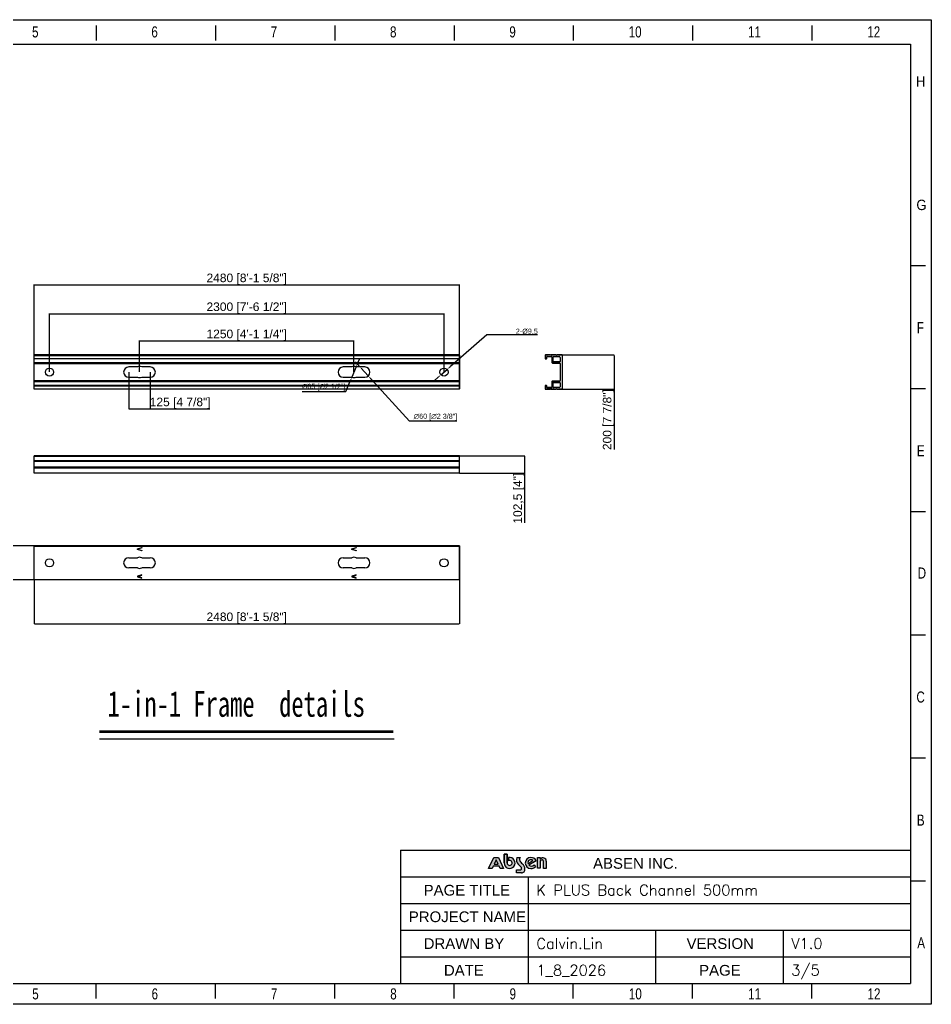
# Model space of a CAD drawing. Header units: millimetres. Extents: x -1070 to 42146, y 1440 to 12921.
# Drawn here: x 11796 to 17109, y 1440 to 7180 of the extents above; entities that cross this region are included whole.
import ezdxf

# ---------------------------------------------------------------- set-up
doc = ezdxf.new("R2010")
doc.units = ezdxf.units.MM
doc.layers.add('DIM', color=4, linetype='Continuous')
doc.layers.add('图框', color=7, linetype='Continuous')
doc.styles.add('CKSTANDARD', font='arial.ttf')
doc.styles.add('Roamns', font='romans.shx')
doc.styles.get("Standard").update_dxf_attribs({"font": 'arial.ttf'})
doc.styles.add('黑体', font='simhei.ttf')
doc.dimstyles.new('ISO-200', dxfattribs={"dimtxt": 30, "dimasz": 25, "dimexe": 1.25, "dimexo": 5, "dimgap": 5, "dimtad": 1, "dimtoh": 1, "dimdec": 1, "dimdsep": 46, "dimtxsty": 'Standard', "dimcen": 2.5, "dimadec": 0, "dimazin": 0, "dimtfac": 1, "dimtdec": 1, "dimtmove": 0, "dimatfit": 3, "dimfxl": 1, "dimarcsym": 0})
doc.dimstyles.new('ISO-25', dxfattribs={"dimtxt": 50, "dimasz": 2.5, "dimexe": 1.25, "dimexo": 0.625, "dimtad": 1, "dimtxsty": 'Standard', "dimcen": 2.5, "dimadec": 0, "dimazin": 0, "dimtfac": 1, "dimtmove": 0, "dimatfit": 3, "dimfxl": 1, "dimarcsym": 0})

# ---------------------------------------------------------------- blocks, each defined once
blk = doc.blocks.new('A$C7F980674')
at = {"layer": 'DIM'}
h = blk.add_hatch(color=0, dxfattribs=at)
h.paths.add_polyline_path([(7.072382140899999e-05, 14.43823848652391), (17.54018542246194, 49.09321739150072), (32.43710042510065, 49.09321739150072), (48.55284257268067, 14.43823848652391), (37.85417935127042, 14.43823848652391), (34.52331861507264, 21.47508279329122), (15.18332810379797, 21.47508279329122), (11.78696234113886, 14.43823848652391)])
h.paths.add_polyline_path([(24.94748300875654, 41.70518833840833), (18.4432997739641, 28.22933563047082), (31.32622136492865, 28.22933563047082)], flags=16)
h = blk.add_hatch(color=0, dxfattribs=at)
edge = h.paths.add_edge_path()
edge.add_arc((102.73004367057, 13.90886456904809), 4.008224344635951, 268.9921655110325, 361.5919063077861)
edge.add_arc((99.15354010349256, 13.8520860173212), 7.585044519850372, 1.270112135883178, 51.07851824680055)
edge.add_arc((307.8846824545763, 226.7410586670685), 290.5958996836599, 223.1994758205292, 225.4213170999201, ccw=False)
edge.add_arc((110.0181443910987, 42.41204420301801), 20.20419257147762, 160.1829900287513, 226.2534819823607, ccw=False)
edge.add_line((91.01044081093276, 49.26161368391513), (102.8060160324094, 49.26161368391513))
edge.add_arc((108.2666153697937, 42.83305403733538), 8.434721350051746, 130.3455086857447, 201.7414345435993)
edge.add_arc((128.4138673179259, 54.80693761470138), 31.79540957994945, 208.3500157259416, 232.6470193688833)
edge.add_arc((94.72388420018251, 12.01322233724932), 22.67708241663319, 1.6072526751569853, 50.5832628822302, ccw=False)
edge.add_arc((105.8459691270836, 11.59352122360906), 11.59424323095258, -89.35383752252329, 5.224491977119385, ccw=False)
edge.add_line((105.9767223201925, 1.52956708916e-05), (89.85622180037899, 1.52956708916e-05))
edge.add_line((89.85622180037899, 1.52956708916e-05), (89.85622180037899, 9.9012602990897))
edge.add_line((89.85622180037899, 9.9012602990897), (102.6595425193372, 9.9012602990897))
edge = h.paths.add_edge_path()
edge.add_arc((171.7675726878224, 35.99111448746953), 5.592045124112526, 4.242312034283134, 157.3807249757777)
edge.add_line((166.6056627364887, 38.14184792619381), (166.6056627364887, 14.68336624098083))
edge.add_line((166.6056627364887, 14.68336624098083), (158.2999845909944, 14.68336624098083))
edge.add_line((158.2999845909944, 14.68336624098083), (158.2999845909944, 48.98261023246597))
edge.add_line((158.2999845909944, 48.98261023246597), (166.6056627364887, 48.98261023246597))
edge.add_line((166.6056627364887, 48.98261023246597), (166.6056627364887, 44.54051251930104))
edge.add_arc((175.059291137004, 37.22529775423028), 11.17927547709232, 0.8903209452371925, 139.1292395527885, ccw=False)
edge.add_line((186.2372169588634, 37.39900588159253), (186.2372169588634, 14.59949883442459))
edge.add_line((186.2372169588634, 14.59949883442459), (177.3442962794797, 14.59949883442459))
edge.add_line((177.3442962794797, 14.59949883442459), (177.3442962794797, 36.40478422593151))
edge = h.paths.add_edge_path(flags=16)
edge.add_arc((136.4442843357392, 32.77929143981055), 9.435952450654392, 49.48403791523462, 192.8465811329278)
edge.add_line((127.2445240183151, 30.68129030702039), (142.5744439341942, 39.9527384458579))
edge = h.paths.add_edge_path()
edge.add_arc((138.324037688988, 35.05001054707828), 12.98520101557842, 229.4306864689146, 313.987557062781)
edge.add_line((147.3422875163669, 25.70727992560023), (151.5778032950766, 19.0634939338488))
edge.add_arc((136.8676456241519, 38.39878950785715), 24.29490468469704, 268.4242694583239, 307.2636236800371, ccw=False)
edge.add_arc((136.1995790051587, 31.76485599069565), 17.65178410925637, 90, 269.99999999833244, ccw=False)
edge.add_arc((136.9909520029032, 31.53144809733931), 17.90269153484251, 25.559083157673115, 92.53353593303888, ccw=False)
edge.add_line((153.1417016008636, 39.25541415211593), (129.8788853118894, 25.18619552736891))
at = {"layer": '图框'}
h = blk.add_hatch(color=30, dxfattribs=at)
edge = h.paths.add_edge_path(flags=0)
edge.add_line((64.32187787050498, 49.15013919285958), (64.32187787050498, 38.7695952337333))
edge.add_arc((68.06519958705758, 31.86908890660379), 7.850442347056839, -179.99999999998067, 118.47852907585141, ccw=False)
edge.add_line((60.21475723999902, 31.86908890659288), (60.21475723999902, 60.55619218834499))
edge.add_line((60.21475723999902, 60.55619218834545), (50.38336833377252, 60.55619218834545))
edge.add_line((50.38336833377252, 60.55619218834545), (50.38336833377252, 31.86908890659334))
edge.add_arc((68.06519958705758, 31.86908890660379), 17.6818312532899, 180.0000000000095, 462.2222539588729)
at = {"layer": '图框', "color": 7, "linetype": 'Continuous'}
for p, q in [((7.072382140899999e-05, 14.43823848652391), (17.54018542246194, 49.09321739150072)), ((17.54018542246194, 49.09321739150072), (32.43710042510065, 49.09321739150072)), ((24.94748300875654, 41.70518833840833), (18.4432997739641, 28.22933563047082)), ((31.32622136492865, 28.22933563047082), (24.94748300875654, 41.70518833840833)), ((32.43710042510065, 49.09321739150072), (48.55284257268067, 14.43823848652391)), ((91.01044081093276, 49.26161368391513), (102.8060160324094, 49.26161368391513)), ((127.2445240183151, 30.68129030702039), (142.5744439341942, 39.9527384458579)), ((153.1417016008636, 39.25541415211593), (129.8788853118894, 25.18619552736891)), ((158.2999845909944, 48.98261023246597), (166.6056627364887, 48.98261023246597)), ((158.2999845909944, 14.68336624098083), (158.2999845909944, 48.98261023246597)), ((166.6056627364887, 48.98261023246597), (166.6056627364887, 44.54051251930104)), ((166.6056627364887, 38.14184792619381), (166.6056627364887, 14.68336624098083)), ((177.3442962794797, 14.59949883442459), (177.3442962794797, 36.40478422593151)), ((186.2372169588634, 37.39900588159253), (186.2372169588634, 14.59949883442459)), ((11.78696234113886, 14.43823848652391), (7.072382140899999e-05, 14.43823848652391)), ((15.18332810379797, 21.47508279329122), (11.78696234113886, 14.43823848652391)), ((34.52331861507264, 21.47508279329122), (15.18332810379797, 21.47508279329122)), ((18.4432997739641, 28.22933563047082), (31.32622136492865, 28.22933563047082)), ((37.85417935127042, 14.43823848652391), (34.52331861507264, 21.47508279329122)), ((48.55284257268067, 14.43823848652391), (37.85417935127042, 14.43823848652391)), ((89.85622180037899, 9.9012602990897), (102.6595425193372, 9.9012602990897)), ((89.85622180037899, 1.52956708916e-05), (89.85622180037899, 9.9012602990897)), ((105.9767223201925, 1.52956708916e-05), (89.85622180037899, 1.52956708916e-05)), ((147.3422875163669, 25.70727992560023), (151.5778032950766, 19.0634939338488)), ((166.6056627364887, 14.68336624098083), (158.2999845909944, 14.68336624098083)), ((186.2372169588634, 14.59949883442459), (177.3442962794797, 14.59949883442459))]:
    blk.add_line(p, q, dxfattribs=at)
at = {"layer": '图框', "color": 30}
for p, q in [((60.21475723999902, 60.55619218834545), (50.38336833377252, 60.55619218834545)), ((50.38336833377252, 60.55619218834545), (50.38336833377252, 31.86908890659288)), ((60.21475723999902, 31.86908890659288), (60.21475723999902, 60.55619218834545)), ((64.32187787050498, 49.15013919285047), (64.32187787050498, 38.76959523373262))]:
    blk.add_line(p, q, dxfattribs=at)
at = {"layer": '图框', "color": 30, "linetype": 'Continuous'}
for p, q in [((50.38336833377252, 60.55619218834545), (60.21475723999902, 60.55619218834545)), ((50.38336833377252, 31.86908890659288), (50.38336833377252, 60.55619218834545)), ((60.21475723999902, 60.55619218834545), (60.21475723999902, 31.86908890659288)), ((64.32187787050498, 38.76959523373262), (64.32187787050498, 49.15013919285047))]:
    blk.add_line(p, q, dxfattribs=at)
at = {"layer": '图框', "color": 30}
for radius, end in [(17.68183125329058, 102.2222539587313), (7.850442347058727, 118.4785290759734)]:
    blk.add_arc((68.06519958705758, 31.86908890660379), radius, 180, end, dxfattribs=at)
at = {"layer": '图框', "color": 30, "linetype": 'Continuous'}
for radius, end in [(17.68183125329058, 102.2222539587313), (7.850442347058727, 118.4785290759734)]:
    blk.add_arc((68.06519958705758, 31.86908890660379), radius, 180, end, dxfattribs=at)
at = {"layer": '图框', "color": 7, "linetype": 'Continuous'}
for centre, radius, start, end in [((110.0181443910987, 42.41204420301801), 20.20419257147762, 160.1829900287512, 226.2534819823607), ((108.2666153697937, 42.83305403733538), 8.434721350051746, 130.3455086857447, 201.7414345435993), ((128.4138673179259, 54.80693761470138), 31.79540957994945, 208.3500157259416, 232.6470193688833), ((136.1995790051587, 31.76485599069565), 17.65178410925637, 90, 269.9999999983326), ((136.4442843357392, 32.77929143981055), 9.435952450654392, 49.48403791523462, 192.8465811329278), ((136.9909520029032, 31.53144809733931), 17.90269153484251, 25.55908315767311, 92.53353593303889), ((175.059291137004, 37.22529775423028), 11.17927547709232, 0.890320945237155, 139.1292395527885), ((171.7675726878224, 35.99111448746953), 5.592045124112526, 4.242312034283134, 157.3807249757777), ((307.8846824545763, 226.7410586670685), 290.5958996836599, 223.1994758205292, 225.4213170999201), ((102.73004367057, 13.90886456904809), 4.008224344635951, 268.9921655110325, 1.591906307786035), ((99.15354010349256, 13.8520860173212), 7.585044519850372, 1.270112135883178, 51.07851824680055), ((105.8459691270836, 11.59352122360906), 11.59424323095258, 270.6461624774767, 5.224491977119398), ((94.72388420018251, 12.01322233724932), 22.67708241663319, 1.607252675157019, 50.58326288223009), ((138.324037688988, 35.05001054707828), 12.98520101557842, 229.4306864689146, 313.987557062781), ((136.8676456241519, 38.39878950785715), 24.29490468469704, 268.4242694583239, 307.2636236800372)]:
    blk.add_arc(centre, radius, start, end, dxfattribs=at)
blk = doc.blocks.new('standard template')
for p, q in [((15760.87082693094, 30728.1549699337), (15760.87082693094, 30325.40321991846)), ((18932.5408582965, 30728.1549699337), (18932.5408582965, 30325.40321991846)), ((22104.21088966171, 30728.1549699337), (22104.21088966171, 30325.40321991846)), ((25275.88092102688, 30728.1549699337), (25275.88092102688, 30325.40321991846)), ((28447.55095239169, 30728.1549699337), (28447.55095239169, 30325.40321991846)), ((31619.22098375725, 30728.1549699337), (31619.22098375725, 30325.40321991846)), ((34790.89101512246, 30728.1549699337), (34790.89101512246, 30325.40321991846)), ((37811.52914023175, 24334.47093845161), (37408.77739021767, 24334.47093845161)), ((37811.52914023175, 21062.11296958276), (37408.77739021767, 21062.11296958276)), ((37811.52914023175, 17789.75500071395), (37408.77739021767, 17789.75500071395)), ((37811.52914023175, 14517.39703184522), (37408.77739021767, 14517.39703184522)), ((37811.52914023175, 11245.03906297615), (37408.77739021767, 11245.03906297615)), ((23856.97153506272, 8795.713564875037), (37408.778564428, 8795.713564875037)), ((23856.97153506272, 8093.130701303396), (37408.778564428, 8093.130701303396)), ((27245.81191601179, 8093.130701303396), (27245.81191601179, 5254.107439613468)), ((37811.52914023175, 7972.681094107501), (37408.77739021767, 7972.681094107501)), ((23856.97153506272, 7383.374122341703), (37408.778564428, 7383.374122341703)), ((23856.97153506272, 6673.618568779083), (37408.778564428, 6673.618568779083)), ((30632.87504974536, 6673.618568779083), (30632.87504974536, 5254.107522819249)), ((34020.82680708668, 6673.618568779084), (34020.82689442195, 5254.107606046864)), ((23856.97153506272, 5963.863516895812), (37408.778564428, 5963.863516895812)), ((456.3043263761064, 5254.106781508859), (37408.77739021767, 5254.107689274438)), ((15760.87082693094, 4851.355031494943), (15760.87082693094, 5254.106781508859)), ((18932.5408582965, 4851.355031494943), (18932.5408582965, 5254.106781508859)), ((22104.21088966208, 4851.355031494943), (22104.21088966208, 5254.106781508859)), ((25275.88092102688, 4851.355031494943), (25275.88092102688, 5254.106781508859)), ((28447.55095239169, 4851.355031494943), (28447.55095239169, 5254.106781508859)), ((31619.22098375725, 4851.355031494943), (31619.22098375725, 5254.106781508859)), ((34790.89101512246, 4851.355031494943), (34790.89101512246, 5254.106781508859))]:
    blk.add_line(p, q)
at = {"color": 7}
for p, q in [((23856.97153506272, 8795.713564875037), (23856.97153506272, 5963.862502516924)), ((28855.9334232351, 8795.71354967167), (31733.56329402495, 8795.71354967167)), ((23856.97036085204, 5963.862847771017), (23856.97036085204, 5254.106781508859))]:
    blk.add_line(p, q, dxfattribs=at)
blk.add_lwpolyline([(37962.56104648763, 4700.323125238685), (-97.47932989458059, 4700.323125238685), (-97.47932989458059, 30879.18687618916), (37962.56104648763, 30879.18687618916)], close=True)
blk.add_lwpolyline([(456.3043263761064, 6673.618914033166), (456.3043263761064, 5963.862847771017), (456.3043263761064, 5254.106781508859), (456.3043263761064, 30225.88892618673), (37408.77739021536, 30225.88892618673), (37408.77739021536, 5254.106781508857)], dxfattribs=at)
at = {"color": 0, "xscale": 8.255519999999997, "yscale": 8.255519999999997, "zscale": 8.255519999999997}
blk.add_blockref('A$C7F980674', (26192.34157000923, 8194.850301169268), dxfattribs=at)
at = {"style": 'CKSTANDARD'}
for s, height, width, p in [('5', 294.7531236609044, 0.75, (14059.66831515458, 30407.94328304912)), ('6', 294.7531236609044, 0.75, (17231.3383465194, 30407.94328304912)), ('7', 294.7531236609044, 0.75, (20403.00837788457, 30407.94328304912)), ('8', 294.7531236609044, 0.75, (23574.67840924976, 30407.94328304912)), ('9', 294.7531236609044, 0.75, (26746.34844061533, 30407.94328304912)), ('10', 294.7531236609044, 0.75, (29918.01847198012, 30407.94328304912)), ('11', 294.7531236609044, 0.75, (33089.68850334453, 30407.94328304912)), ('12', 294.7531236609044, 0.75, (36261.35853471048, 30407.94328304912)), ('H', 276.0202481760377, 0.9, (37555.12210834264, 29101.5209753774)), ('G', 276.0202481760377, 0.9, (37566.68859191013, 25816.63964223534)), ('F', 294.7531236609044, 0.75, (37578.25507547724, 22543.32479266037)), ('E', 294.7531236609044, 0.75, (37578.25507547724, 19270.00994308536)), ('D', 294.7531236609044, 0.75, (37601.3880426126, 16019.82806064472)), ('C', 294.7531236609044, 0.75, (37566.68859191013, 12723.38024393472)), ('B', 294.7531236609044, 0.75, (37578.25507547724, 9450.065394360612)), ('A', 294.7531236609044, 0.75, (37589.82155904549, 6188.317028351992)), ('5', 294.7531236609044, 0.75, (14065.76058975639, 4830.398885600231)), ('6', 294.7531236609044, 0.75, (17237.43062112159, 4830.398885600231)), ('7', 294.7531236609044, 0.75, (20409.10065248676, 4830.398885600231)), ('8', 294.7531236609044, 0.75, (23580.77068385195, 4830.398885600231)), ('9', 294.7531236609044, 0.75, (26752.44071521712, 4830.398885600231)), ('10', 294.7531236609044, 0.75, (29924.11074658232, 4830.398885600231)), ('11', 294.7531236609044, 0.75, (33095.7807779475, 4830.398885600231)), ('12', 294.7531236609044, 0.75, (36267.45080931267, 4830.398885600231))]:
    blk.add_text(s, height=height, dxfattribs=dict(at, width=width)).set_placement(p)
at = {"char_height": 284.520887302088, "attachment_point": 1, "style": 'Roamns'}
for s, insert, width in [('{\\fArial|b0|i0|c0|p34;ABSEN INC.}', (28971.93233673383, 8589.519935694101), 3912.014128152973), ('{\\fArial|b0|i0|c0|p34;PAGE TITLE}', (24469.27002041139, 7876.177268086687), 3912.014128152973), ('{\\fArial|b0|i0|c0|p34;PROJECT NAME}', (24075.34686825149, 7170.007803169789), 3305.733494093198), ('{\\fArial|b0|i0|c0|p34;DRAWN BY}', (24469.27002041139, 6456.665135562374), 3912.014128152973), ('{\\fArial|b0|i0|c0|p34;VERSION}', (31457.34323196745, 6456.665135562374), 3912.014128152973), ('{\\fArial|b0|i0|c0|p34;DATE}', (25007.6770378442, 5746.910083679103), 3912.014128152973), ('{\\fArial|b0|i0|c0|p34;PAGE}', (31790.67484066828, 5746.909612582457), 3912.014128152973)]:
    blk.add_mtext(s, dxfattribs=dict(at, insert=insert, width=width))
at = {"style": 'Roamns'}
for tag, p in [('PAGE_NAME', (27465.9633492592, 7593.658508723252)), ('PROJECT_NAME', (27465.9633492592, 6883.902955160633)), ('DRAWN_NAME', (27465.9633492592, 6174.147903277361)), ('VERSION', (34240.97828400169, 6174.147903277361)), ('SELECT_DATA', (27465.9633492592, 5464.391825995019)), ('PAGE_NUMBER', (34240.97828400169, 5464.391992428408))]:
    blk.add_attdef(tag, p, '', height=284.520887302088, dxfattribs=at)
blk = doc.blocks.new('*D180')
at = {"layer": 'Defpoints', "color": 0, "transparency": 16777216}
for p in [(13744.18699901736, 5307.708840806745), (12494.1869990226, 5125.720509205767), (13744.18699901736, 5125.720509205767)]:
    blk.add_point(p, dxfattribs=at)
at = {"layer": 'DIM', "color": 0, "lineweight": -2, "transparency": 16777216}
for p, q in [((12494.1869990226, 5126.345509205767), (12494.1869990226, 5308.958840806745)), ((12496.6869990226, 5307.708840806745), (13741.68699901736, 5307.708840806745)), ((13744.18699901736, 5126.345509205767), (13744.18699901736, 5308.958840806745))]:
    blk.add_line(p, q, dxfattribs=at)
at = {"layer": 'DIM', "color": 0, "transparency": 16777216}
for points in [[(12496.6869990226, 5308.125507473412), (12496.6869990226, 5307.292174140078), (12494.1869990226, 5307.708840806745)], [(13741.68699901736, 5308.125507473412), (13741.68699901736, 5307.292174140078), (13744.18699901736, 5307.708840806745)]]:
    blk.add_solid(points, dxfattribs=at)
at = {"layer": 'DIM', "color": 0, "lineweight": -3, "transparency": 16777216, "insert": (13119.18699901998, 5340.700825799923), "char_height": 50, "attachment_point": 5}
blk.add_mtext('1250 [4\'-1 1/4"]', dxfattribs=at)
blk = doc.blocks.new('*D181')
at = {"layer": 'Defpoints', "color": 0, "transparency": 16777216}
for p in [(14269.18699902784, 5466.139711369706), (11969.18699903715, 5125.720509205767), (14269.18699902784, 5125.720509205767)]:
    blk.add_point(p, dxfattribs=at)
at = {"layer": 'DIM', "color": 0, "lineweight": -2, "transparency": 16777216}
for p, q in [((11969.18699903715, 5126.345509205767), (11969.18699903715, 5467.389711369706)), ((11971.68699903715, 5466.139711369706), (14266.68699902784, 5466.139711369706)), ((14269.18699902784, 5126.345509205767), (14269.18699902784, 5467.389711369706))]:
    blk.add_line(p, q, dxfattribs=at)
at = {"layer": 'DIM', "color": 0, "transparency": 16777216}
for points in [[(11971.68699903715, 5466.556378036373), (11971.68699903715, 5465.723044703039), (11969.18699903715, 5466.139711369706)], [(14266.68699902784, 5466.556378036373), (14266.68699902784, 5465.723044703039), (14269.18699902784, 5466.139711369706)]]:
    blk.add_solid(points, dxfattribs=at)
at = {"layer": 'DIM', "color": 0, "lineweight": -3, "transparency": 16777216, "insert": (13119.18699903249, 5499.131696362884), "char_height": 50, "attachment_point": 5}
blk.add_mtext('2300 [7\'-6 1/2"]', dxfattribs=at)
blk = doc.blocks.new('*D182')
at = {"layer": 'Defpoints', "color": 0, "transparency": 16777216}
for p in [(14359.18699902027, 5634.401216067427), (11879.18699901969, 5223.220509201547), (14359.18699902027, 5223.220509201547)]:
    blk.add_point(p, dxfattribs=at)
at = {"layer": 'DIM', "color": 0, "lineweight": -2, "transparency": 16777216}
for p, q in [((11879.18699901969, 5223.845509201547), (11879.18699901969, 5635.651216067427)), ((11881.68699901969, 5634.401216067427), (14356.68699902027, 5634.401216067427)), ((14359.18699902027, 5223.845509201547), (14359.18699902027, 5635.651216067427))]:
    blk.add_line(p, q, dxfattribs=at)
at = {"layer": 'DIM', "color": 0, "transparency": 16777216}
for points in [[(11881.68699901969, 5634.817882734093), (11881.68699901969, 5633.98454940076), (11879.18699901969, 5634.401216067427)], [(14356.68699902027, 5634.817882734093), (14356.68699902027, 5633.98454940076), (14359.18699902027, 5634.401216067427)]]:
    blk.add_solid(points, dxfattribs=at)
at = {"layer": 'DIM', "color": 0, "lineweight": -3, "transparency": 16777216, "insert": (13119.18699901998, 5667.393201060605), "char_height": 50, "attachment_point": 5}
blk.add_mtext('2480 [8\'-1 5/8"]', dxfattribs=at)
blk = doc.blocks.new('*D183')
at = {"layer": 'Defpoints', "color": 0, "transparency": 16777216}
for p in [(13786.46278919916, 5147.878607863795), (13826.911208874, 5103.562410547723)]:
    blk.add_point(p, dxfattribs=at)
at = {"layer": 'DIM', "color": 0, "lineweight": -2, "transparency": 16777216}
for p, q in [((13769.60928099838, 5166.343690082033), (13752.75577279761, 5184.808772300272)), ((13786.46278919916, 5147.878607863795), (13826.911208874, 5103.562410547723)), ((14068.43443845022, 4838.944134126573), (13843.76471707478, 5085.097328329483)), ((14344.15408374352, 4838.944134126572), (14068.43443845022, 4838.944134126573))]:
    blk.add_line(p, q, dxfattribs=at)
at = {"layer": 'DIM', "color": 0, "transparency": 16777216}
for points in [[(13772.68679470142, 5169.152608115496), (13766.53176729534, 5163.534772048571), (13786.46278919916, 5147.878607863795)], [(13846.84223077781, 5087.906246362946), (13840.68720337174, 5082.288410296021), (13826.911208874, 5103.562410547723)]]:
    blk.add_solid(points, dxfattribs=at)
at = {"layer": 'DIM', "color": 0, "lineweight": -3, "transparency": 16777216, "insert": (14218.94603463029, 4863.661050906927), "char_height": 30, "attachment_point": 5}
blk.add_mtext('∅60 [∅2 3/8"]', dxfattribs=at)
blk = doc.blocks.new('*D184')
at = {"layer": 'Defpoints', "color": 0, "transparency": 16777216}
for p in [(13756.68699901685, 5155.720509204479), (13731.68699901788, 5095.720509207067)]:
    blk.add_point(p, dxfattribs=at)
at = {"layer": 'DIM', "color": 0, "lineweight": -2, "transparency": 16777216}
for p, q in [((13766.30238363224, 5178.797432281395), (13775.91776824764, 5201.874355358312)), ((13756.68699901685, 5155.720509204479), (13731.68699901788, 5095.720509207067)), ((13697.28937072524, 5013.166201304895), (13722.07161440248, 5072.643586130149)), ((13441.87327249878, 5013.166201304894), (13697.28937072524, 5013.166201304895))]:
    blk.add_line(p, q, dxfattribs=at)
at = {"layer": 'DIM', "color": 0, "transparency": 16777216}
for points in [[(13762.45622978609, 5180.399996383961), (13770.1485374784, 5177.194868178828), (13756.68699901685, 5155.720509204479)], [(13718.22546055633, 5074.246150232715), (13725.91776824863, 5071.041022027582), (13731.68699901788, 5095.720509207067)]]:
    blk.add_solid(points, dxfattribs=at)
at = {"layer": 'DIM', "color": 0, "lineweight": -3, "transparency": 16777216, "insert": (13567.08132161201, 5037.883118085251), "char_height": 30, "attachment_point": 5}
blk.add_mtext('∅65 [∅2 1/2"]', dxfattribs=at)
blk = doc.blocks.new('*D185')
at = {"layer": 'Defpoints', "color": 0, "transparency": 16777216}
for p in [(12431.686999029, 5125.720509205767), (12556.68699901561, 5125.720509205767), (12556.68699901561, 4911.198228143398)]:
    blk.add_point(p, dxfattribs=at)
at = {"layer": 'DIM', "color": 0, "lineweight": -2, "transparency": 16777216}
for p, q in [((12431.686999029, 5125.095509205767), (12431.686999029, 4909.948228143398)), ((12556.68699901561, 5125.095509205767), (12556.68699901561, 4909.948228143398)), ((12434.186999029, 4911.198228143398), (12554.18699901561, 4911.198228143398)), ((12556.68699901561, 4911.198228143398), (12903.20643967046, 4911.198228143398))]:
    blk.add_line(p, q, dxfattribs=at)
at = {"layer": 'DIM', "color": 0, "transparency": 16777216}
for points in [[(12434.186999029, 4911.614894810065), (12434.186999029, 4910.781561476731), (12431.686999029, 4911.198228143398)], [(12554.18699901561, 4911.614894810065), (12554.18699901561, 4910.781561476731), (12556.68699901561, 4911.198228143398)]]:
    blk.add_solid(points, dxfattribs=at)
at = {"layer": 'DIM', "color": 0, "lineweight": -3, "transparency": 16777216, "insert": (12731.19671934303, 4944.190213136577), "char_height": 50, "attachment_point": 5}
blk.add_mtext('125 [4 7/8"]', dxfattribs=at)
blk = doc.blocks.new('*D186')
at = {"layer": 'Defpoints', "color": 0, "transparency": 16777216}
for p in [(14251.27247960944, 5110.127802772595), (14287.10151844627, 5141.313215638958)]:
    blk.add_point(p, dxfattribs=at)
at = {"layer": 'DIM', "color": 0, "lineweight": -2, "transparency": 16777216}
for p, q in [((14517.89049104291, 5342.190761592872), (14305.95890730936, 5157.726590833176)), ((14814.19676662278, 5342.190761592872), (14517.89049104291, 5342.190761592872)), ((14251.27247960944, 5110.127802772595), (14287.10151844627, 5141.313215638958)), ((14232.41509074634, 5093.714427578379), (14213.55770188325, 5077.301052384162))]:
    blk.add_line(p, q, dxfattribs=at)
at = {"layer": 'DIM', "color": 0, "transparency": 16777216}
for points in [[(14229.67952821397, 5096.857325722229), (14235.15065327871, 5090.571529434531), (14251.27247960944, 5110.127802772595)], [(14303.22334477699, 5160.869488977025), (14308.69446984173, 5154.583692689327), (14287.10151844627, 5141.313215638958)]]:
    blk.add_solid(points, dxfattribs=at)
at = {"layer": 'DIM', "color": 0, "lineweight": -3, "transparency": 16777216, "insert": (14751.58762610437, 5363.346968959856), "char_height": 30, "attachment_point": 5}
blk.add_mtext('2-%%C9.5', dxfattribs=at)
blk = doc.blocks.new('*D188')
at = {"layer": 'Defpoints', "color": 0, "transparency": 16777216}
for p in [(11638.73563856502, 4113.678284217769), (11880.68699901701, 4113.678284217769), (11880.68699901701, 3913.678284218569)]:
    blk.add_point(p, dxfattribs=at)
at = {"layer": 'DIM', "color": 0, "lineweight": -2, "transparency": 16777216}
for p, q in [((11638.73563856502, 4113.678284217769), (11638.73563856502, 4465.757070029502)), ((11880.06199901701, 4113.678284217769), (11637.48563856502, 4113.678284217769)), ((11638.73563856502, 3916.178284218569), (11638.73563856502, 4111.178284217769)), ((11880.06199901701, 3913.678284218569), (11637.48563856502, 3913.678284218569))]:
    blk.add_line(p, q, dxfattribs=at)
at = {"layer": 'DIM', "color": 0, "transparency": 16777216}
for points in [[(11638.31897189836, 4111.178284217769), (11639.15230523169, 4111.178284217769), (11638.73563856502, 4113.678284217769)], [(11638.31897189836, 3916.178284218569), (11639.15230523169, 3916.178284218569), (11638.73563856502, 3913.678284218569)]]:
    blk.add_solid(points, dxfattribs=at)
at = {"layer": 'DIM', "color": 0, "lineweight": -3, "transparency": 16777216, "insert": (11605.74365357184, 4290.967677123631), "char_height": 50, "attachment_point": 5, "rotation": 90}
blk.add_mtext('200 [7 7/8"]', dxfattribs=at)
blk = doc.blocks.new('*D189')
at = {"layer": 'Defpoints', "color": 0, "transparency": 16777216}
for p in [(14957.7702037997, 5225.720509205348), (14957.7702037997, 5025.720509206112), (15260.11950423548, 5025.720509206112)]:
    blk.add_point(p, dxfattribs=at)
at = {"layer": 'DIM', "color": 0, "lineweight": -2, "transparency": 16777216}
for p, q in [((14958.3952037997, 5225.720509205348), (15261.36950423548, 5225.720509205348)), ((15260.11950423548, 5223.220509205348), (15260.11950423548, 5028.220509206112)), ((14958.3952037997, 5025.720509206112), (15261.36950423548, 5025.720509206112)), ((15260.11950423548, 5025.720509206112), (15260.11950423548, 4673.641723394379))]:
    blk.add_line(p, q, dxfattribs=at)
at = {"layer": 'DIM', "color": 0, "transparency": 16777216}
for points in [[(15259.70283756882, 5223.220509205348), (15260.53617090215, 5223.220509205348), (15260.11950423548, 5225.720509205348)], [(15259.70283756882, 5028.220509206112), (15260.53617090215, 5028.220509206112), (15260.11950423548, 5025.720509206112)]]:
    blk.add_solid(points, dxfattribs=at)
at = {"layer": 'DIM', "color": 0, "lineweight": -3, "transparency": 16777216, "insert": (15227.1275192423, 4848.43111630024), "char_height": 50, "attachment_point": 5, "rotation": 90}
blk.add_mtext('200 [7 7/8"]', dxfattribs=at)
blk = doc.blocks.new('*D190')
at = {"layer": 'Defpoints', "color": 0, "transparency": 16777216}
for p in [(14357.68699902296, 4638.36293128845), (14357.68699902295, 4535.862931285103), (14738.15719248661, 4535.862931285103)]:
    blk.add_point(p, dxfattribs=at)
at = {"layer": 'DIM', "color": 0, "lineweight": -2, "transparency": 16777216}
for p, q in [((14358.31199902296, 4638.36293128845), (14739.40719248661, 4638.36293128845)), ((14738.15719248661, 4635.86293128845), (14738.15719248661, 4538.362931285103)), ((14358.31199902295, 4535.862931285103), (14739.40719248661, 4535.862931285103)), ((14738.15719248661, 4535.862931285103), (14738.15719248661, 4247.59724233558))]:
    blk.add_line(p, q, dxfattribs=at)
at = {"layer": 'DIM', "color": 0, "transparency": 16777216}
for points in [[(14737.74052581995, 4635.86293128845), (14738.57385915328, 4635.86293128845), (14738.15719248661, 4638.36293128845)], [(14737.74052581995, 4538.362931285103), (14738.57385915328, 4538.362931285103), (14738.15719248661, 4535.862931285103)]]:
    blk.add_solid(points, dxfattribs=at)
at = {"layer": 'DIM', "color": 0, "lineweight": -3, "transparency": 16777216, "insert": (14705.48921840749, 4390.480086810336), "char_height": 50, "attachment_point": 5, "rotation": 90}
blk.add_mtext('102,5 [4"]', dxfattribs=at)
blk = doc.blocks.new('*D191')
at = {"layer": 'Defpoints', "color": 0, "transparency": 16777216}
for p in [(11879.18699901969, 3915.178284215817), (14359.18699902027, 3915.178284215817), (14359.18699902027, 3658.515371422574)]:
    blk.add_point(p, dxfattribs=at)
at = {"layer": 'DIM', "color": 0, "lineweight": -2, "transparency": 16777216}
for p, q in [((11879.18699901969, 3914.553284215817), (11879.18699901969, 3657.265371422574)), ((14359.18699902027, 3914.553284215817), (14359.18699902027, 3657.265371422574)), ((11881.68699901969, 3658.515371422574), (14356.68699902027, 3658.515371422574))]:
    blk.add_line(p, q, dxfattribs=at)
at = {"layer": 'DIM', "color": 0, "transparency": 16777216}
for points in [[(11881.68699901969, 3658.932038089241), (11881.68699901969, 3658.098704755908), (11879.18699901969, 3658.515371422574)], [(14356.68699902027, 3658.932038089241), (14356.68699902027, 3658.098704755908), (14359.18699902027, 3658.515371422574)]]:
    blk.add_solid(points, dxfattribs=at)
at = {"layer": 'DIM', "color": 0, "lineweight": -3, "transparency": 16777216, "insert": (13119.18699901998, 3691.507356415753), "char_height": 50, "attachment_point": 5}
blk.add_mtext('2480 [8\'-1 5/8"]', dxfattribs=at)

msp = doc.modelspace()

# ---------------------------------------------------------------- linework, layer by layer
at = {"layer": 'DIM', "color": 7, "lineweight": -3}
for p, q in [((11879.18699901969, 5224.220509208153), (11880.68699901701, 5225.72050920533)), ((11879.18699901969, 5027.220509203307), (11879.18699901969, 5224.220509208153)), ((11880.68699901701, 5178.220509209332), (11880.68699901701, 5225.72050920533)), ((14357.68699902295, 5225.72050920533), (11880.68699901701, 5225.72050920533)), ((14359.18699902027, 5224.220509208153), (14357.68699902295, 5225.72050920533)), ((14357.68699902295, 5225.72050920533), (14357.68699902295, 5178.220509209332)), ((14359.18699902027, 5224.220509208153), (14359.18699902027, 5027.220509203307)), ((14860.27020380319, 5224.220509208153), (14860.27020380319, 5225.72050920533)), ((14885.27020379038, 5225.72050920533), (14860.27020380319, 5225.72050920533)), ((14886.77020381331, 5224.220509208153), (14860.27020380319, 5224.220509208153)), ((14885.27020379038, 5225.72050920533), (14887.06309703014, 5223.927615991506)), ((14888.47731058496, 5223.927615991506), (14890.27020379853, 5225.72050920533)), ((14924.27020379411, 5224.220509208153), (14888.77020380121, 5224.220509208153)), ((14922.77020379678, 5225.72050920533), (14890.27020379853, 5225.72050920533)), ((14922.77020379678, 5225.72050920533), (14924.56309701093, 5223.927615991506)), ((14925.97731059078, 5223.927615991506), (14927.77020380435, 5225.72050920533)), ((14957.77020379969, 5224.220509208153), (14926.27020380761, 5224.220509208153)), ((14957.77020379969, 5225.72050920533), (14927.77020380435, 5225.72050920533)), ((14957.77020379969, 5224.220509208153), (14957.77020379969, 5225.72050920533)), ((11879.18699901969, 5223.220509201547), (14359.18699902027, 5223.220509201547)), ((11879.18699901969, 5205.720509200323), (14359.18699902027, 5205.72050920031)), ((11879.18699901969, 5204.720509219096), (11880.68699901701, 5203.220509196526)), ((14359.18699902028, 5203.220509196526), (11879.18699901969, 5203.220509196526)), ((11879.18699901969, 5180.720509213129), (14359.18699902027, 5180.720509213115)), ((11879.18699901969, 5179.720509206545), (11880.68699901701, 5178.220509209332)), ((14359.18699902028, 5178.220509209332), (11879.18699901969, 5178.220509209332)), ((11879.18699901969, 5175.720509205512), (14359.18699902027, 5175.720509205512)), ((11880.68699901701, 5073.555211072762), (11880.68699901701, 5177.885807338698)), ((14359.18699902027, 5204.720509219096), (14357.68699902295, 5203.220509196526)), ((14359.18699902027, 5179.720509206545), (14357.68699902295, 5178.220509209332)), ((14357.68699902295, 5177.885807338698), (14357.68699902295, 5073.555211072762)), ((14857.77020379969, 5223.220509201547), (14857.77020379969, 5205.72050920031)), ((14859.27020379702, 5223.220509201547), (14857.77020379969, 5223.220509201547)), ((14859.27020379702, 5205.72050920031), (14857.77020379969, 5205.72050920031)), ((14859.27020379702, 5223.220509201547), (14859.27020379702, 5205.72050920031)), ((14860.27020380319, 5204.720509219096), (14860.27020380319, 5203.220509196526)), ((14860.27020380319, 5204.720509219096), (14865.27020381075, 5204.720509219096)), ((14860.27020380319, 5203.220509196526), (14865.27020381075, 5203.220509196526)), ((14865.27020381075, 5204.720509219096), (14865.27020381075, 5203.220509196526)), ((14866.27020379248, 5205.72050920031), (14866.27020379248, 5213.220509211696)), ((14866.27020379248, 5213.220509211696), (14867.77020381541, 5213.220509211696)), ((14866.27020379248, 5205.72050920031), (14867.77020381541, 5205.72050920031)), ((14867.77020381541, 5205.72050920031), (14867.77020381541, 5213.220509211696)), ((14870.27020379329, 5217.22050921273), (14870.27020379329, 5215.720509215553)), ((14870.27020379329, 5217.22050921273), (14895.2702038061, 5217.22050921273)), ((14870.27020379329, 5215.720509215553), (14895.2702038061, 5215.720509215553)), ((14895.2702038061, 5217.22050921273), (14895.2702038061, 5215.720509215553)), ((14897.77020380959, 5213.220509211696), (14897.77020380959, 5180.720509213115)), ((14899.27020380691, 5213.220509211696), (14897.77020380959, 5213.220509211696)), ((14899.27020380691, 5180.720509213115), (14897.77020380959, 5180.720509213115)), ((14899.27020380691, 5213.220509211696), (14899.27020380691, 5180.720509213115)), ((14900.27020381366, 5179.720509206545), (14900.27020381366, 5178.220509209332)), ((14900.27020381366, 5179.720509206545), (14942.77020380202, 5179.720509206545)), ((14900.27020381366, 5178.220509209332), (14942.77020380202, 5178.220509209332)), ((14905.27020379562, 5188.220509199145), (14905.27020379562, 5213.220509211696)), ((14907.77020379969, 5215.720509215553), (14940.27020379795, 5215.720509215553)), ((14942.77020380202, 5185.720509195362), (14907.77020379969, 5185.720509195362)), ((14942.77020380202, 5179.720509206545), (14942.77020380202, 5178.220509209332)), ((14945.2702038061, 5210.720509207913), (14945.2702038061, 5188.220509199145)), ((14945.2702038061, 5175.720509205512), (14945.2702038061, 5075.720509205948)), ((14946.77020380284, 5175.720509205512), (14945.2702038061, 5175.720509205512)), ((14946.77020380284, 5175.720509205512), (14946.77020380284, 5075.720509205948)), ((14958.77020380586, 5028.220509209914), (14958.77020380586, 5223.220509201547)), ((14958.77020380586, 5223.220509201547), (14960.27020380319, 5223.220509201547)), ((14960.27020380319, 5028.220509209914), (14960.27020380319, 5223.220509201547)), ((12481.68699902842, 5155.720509200564), (12431.686999029, 5155.720509200564)), ((12556.68699901561, 5155.720509200564), (12506.68699901619, 5155.720509200564)), ((13731.68699902376, 5155.720509200564), (13681.68699902376, 5155.720509200564)), ((13806.68699903657, 5155.720509200564), (13756.68699903657, 5155.720509200564)), ((11879.18699901969, 5075.720509205948), (14359.18699902027, 5075.720509205962)), ((11879.18699901969, 5071.720509204915), (11880.68699901701, 5073.220509202165)), ((14359.18699902028, 5073.220509202165), (11879.18699901969, 5073.220509202165)), ((11879.18699901969, 5070.720509198345), (14359.18699902027, 5070.720509198345)), ((11880.68699901701, 5025.72050920613), (11880.68699901701, 5073.220509202165)), ((12431.686999029, 5095.720509210896), (12481.68699902842, 5095.720509210896)), ((12506.68699901619, 5095.720509210896), (12556.68699901561, 5095.720509210896)), ((13681.68699902376, 5095.720509210896), (13731.68699902376, 5095.720509210896)), ((13756.68699903657, 5095.720509210896), (13806.68699903657, 5095.720509210896)), ((14359.18699902027, 5071.720509204915), (14357.68699902295, 5073.220509202165)), ((14357.68699902295, 5073.220509202165), (14357.68699902295, 5025.72050920613)), ((14899.27020380691, 5070.720509198345), (14897.77020380959, 5070.720509198345)), ((14897.77020380959, 5070.720509198345), (14897.77020380959, 5038.220509199764)), ((14899.27020380691, 5070.720509198345), (14899.27020380691, 5038.220509199764)), ((14942.77020380202, 5073.220509202165), (14900.27020381366, 5073.220509202165)), ((14900.27020381366, 5071.720509204915), (14900.27020381366, 5073.220509202165)), ((14942.77020380202, 5071.720509204915), (14900.27020381366, 5071.720509204915)), ((14905.27020379562, 5038.220509199764), (14905.27020379562, 5063.220509212315)), ((14907.77020379969, 5065.720509216098), (14942.77020380202, 5065.720509216098)), ((14942.77020380202, 5071.720509204915), (14942.77020380202, 5073.220509202165)), ((14946.77020380284, 5075.720509205948), (14945.2702038061, 5075.720509205948)), ((14945.2702038061, 5063.220509212315), (14945.2702038061, 5040.720509203547)), ((11879.18699901969, 5046.720509217721), (11880.68699901701, 5048.220509214934)), ((14359.18699902028, 5048.220509214934), (11879.18699901969, 5048.220509214934)), ((11879.18699901969, 5045.720509211164), (14359.18699902027, 5045.720509211151)), ((11879.18699901969, 5028.220509209914), (14359.18699902027, 5028.220509209914)), ((11879.18699901969, 5027.220509203307), (11880.68699901701, 5025.72050920613)), ((14357.68699902294, 5025.72050920613), (11880.68699901701, 5025.72050920613)), ((14359.18699902027, 5046.720509217721), (14357.68699902295, 5048.220509214934)), ((14359.18699902027, 5027.220509203307), (14357.68699902295, 5025.72050920613)), ((14859.27020379702, 5045.720509211151), (14857.77020379969, 5045.720509211151)), ((14857.77020379969, 5045.720509211151), (14857.77020379969, 5028.220509209914)), ((14859.27020379702, 5028.220509209914), (14857.77020379969, 5028.220509209914)), ((14859.27020379702, 5045.720509211151), (14859.27020379702, 5028.220509209914)), ((14865.27020381075, 5048.220509214934), (14860.27020380319, 5048.220509214934)), ((14860.27020380319, 5046.720509217721), (14860.27020380319, 5048.220509214934)), ((14865.27020381075, 5046.720509217721), (14860.27020380319, 5046.720509217721)), ((14860.27020380319, 5027.220509203307), (14886.77020381331, 5027.220509203307)), ((14860.27020380319, 5027.220509203307), (14860.27020380319, 5025.72050920613)), ((14860.27020380319, 5025.72050920613), (14885.27020379038, 5025.72050920613)), ((14865.27020381075, 5046.720509217721), (14865.27020381075, 5048.220509214934)), ((14866.27020379248, 5045.720509211151), (14867.77020381541, 5045.720509211151)), ((14866.27020379248, 5038.220509199764), (14866.27020379248, 5045.720509211151)), ((14866.27020379248, 5038.220509199764), (14867.77020381541, 5038.220509199764)), ((14867.77020381541, 5038.220509199764), (14867.77020381541, 5045.720509211151)), ((14895.2702038061, 5035.720509195908), (14870.27020379329, 5035.720509195908)), ((14870.27020379329, 5034.220509198731), (14870.27020379329, 5035.720509195908)), ((14895.2702038061, 5034.220509198731), (14870.27020379329, 5034.220509198731)), ((14887.06309703014, 5027.513402419954), (14885.27020379038, 5025.72050920613)), ((14890.27020379853, 5025.72050920613), (14888.47731058496, 5027.513402419954)), ((14888.77020380121, 5027.220509203307), (14924.27020379411, 5027.220509203307)), ((14890.27020379853, 5025.72050920613), (14922.77020379678, 5025.72050920613)), ((14895.2702038061, 5034.220509198731), (14895.2702038061, 5035.720509195908)), ((14899.27020380691, 5038.220509199764), (14897.77020380959, 5038.220509199764)), ((14940.27020379795, 5035.720509195908), (14907.77020379969, 5035.720509195908)), ((14924.56309701093, 5027.513402419954), (14922.77020379678, 5025.72050920613)), ((14927.77020380435, 5025.72050920613), (14925.97731059078, 5027.513402419954)), ((14926.27020380761, 5027.220509203307), (14957.77020379969, 5027.220509203307)), ((14927.77020380435, 5025.72050920613), (14957.77020379969, 5025.72050920613)), ((14957.77020379969, 5027.220509203307), (14957.77020379969, 5025.72050920613)), ((14958.77020380586, 5028.220509209914), (14960.27020380319, 5028.220509209914)), ((11879.18699901969, 4636.862931291271), (11880.68699901701, 4638.362931288448)), ((11879.18699901969, 4537.362931282278), (11879.18699901969, 4636.862931291271)), ((11879.18699901969, 4635.862931284678), (14359.18699902027, 4635.862931284664)), ((11880.68699901701, 4610.86293129747), (11879.18699901969, 4609.362931300257)), ((11879.1869990197, 4610.86293129747), (14359.18699902027, 4610.86293129747)), ((14359.18699902027, 4609.070038083682), (11879.18699901969, 4609.070038083696)), ((14359.18699902027, 4607.65582450369), (11879.18699901969, 4607.65582450369)), ((11879.18699901969, 4607.362931287116), (11880.68699901701, 4605.862931289867)), ((11879.1869990197, 4605.862931289867), (14359.18699902027, 4605.862931289867)), ((11880.68699901701, 4610.86293129747), (11880.68699901701, 4638.362931288448)), ((14357.68699902296, 4638.362931288448), (11880.68699901701, 4638.362931288448)), ((11880.68699901701, 4573.362931291285), (11880.68699901701, 4605.862931289867)), ((14359.18699902027, 4636.862931291271), (14357.68699902295, 4638.362931288448)), ((14357.68699902295, 4638.362931288448), (14357.68699902295, 4610.86293129747)), ((14359.18699902027, 4609.362931300257), (14357.68699902295, 4610.86293129747)), ((14357.68699902295, 4605.862931289867), (14359.18699902027, 4607.362931287116)), ((14357.68699902295, 4605.862931289867), (14357.68699902295, 4573.362931291285)), ((14359.18699902027, 4537.362931282278), (14359.18699902027, 4636.862931291271)), ((11880.68699901701, 4573.362931291285), (11879.18699901969, 4571.862931294072)), ((11879.1869990197, 4573.362931291285), (14359.18699902027, 4573.362931291285)), ((14359.18699902027, 4571.570038077498), (11879.18699901969, 4571.570038077498)), ((14359.18699902027, 4570.155824497517), (11879.18699901969, 4570.155824497506)), ((11879.18699901969, 4569.862931280859), (11880.68699901701, 4568.362931283682)), ((11879.1869990197, 4568.362931283682), (14359.18699902027, 4568.362931283682)), ((11879.18699901969, 4538.362931288895), (14359.18699902027, 4538.362931288884)), ((11879.18699901969, 4537.362931282278), (11880.68699901701, 4535.862931285101)), ((11880.68699901701, 4535.862931285101), (11880.68699901701, 4568.362931283682)), ((14357.68699902295, 4535.862931285101), (11880.68699901701, 4535.862931285101)), ((14359.18699902027, 4571.862931294072), (14357.68699902295, 4573.362931291285)), ((14357.68699902295, 4568.362931283682), (14359.18699902027, 4569.862931280859)), ((14357.68699902295, 4568.362931283682), (14357.68699902295, 4535.862931285101)), ((14359.18699902027, 4537.362931282278), (14357.68699902295, 4535.862931285101)), ((11879.18699901969, 4112.17828422059), (11880.68699901701, 4113.678284217767)), ((11879.18699901969, 3915.178284215817), (11879.18699901969, 4112.17828422059)), ((11879.18699901969, 4111.178284213984), (14359.18699902027, 4111.178284213984)), ((11880.68699901701, 3913.678284218568), (11880.68699901701, 4113.678284217767)), ((14357.68699902295, 4113.678284217767), (11880.68699901701, 4113.678284217767)), ((12481.68699902842, 4095.344950628005), (12506.68699901619, 4103.67828422799)), ((12481.68699902842, 4091.178284209036), (12481.68699902842, 4095.344950628005)), ((12506.68699901619, 4082.844951396419), (12481.68699902842, 4091.178284209036)), ((12506.68699901619, 4100.553284229591), (12484.8784883787, 4093.261617812223)), ((12484.8784883787, 4093.261617812223), (12506.68699901619, 4085.969951394782)), ((12506.68699901619, 4103.67828422799), (12506.68699901619, 4100.553284229591)), ((12506.68699901619, 4085.969951394782), (12506.68699901619, 4082.844951396419)), ((13731.68699902376, 4095.344950628005), (13756.68699903657, 4103.67828422799)), ((13731.68699902376, 4091.178284209036), (13731.68699902376, 4095.344950628005)), ((13756.68699903657, 4082.844951396419), (13731.68699902376, 4091.178284209036)), ((13756.68699903657, 4100.553284229591), (13734.87848837346, 4093.261617812223)), ((13734.87848837346, 4093.261617812223), (13756.68699903657, 4085.969951394782)), ((13756.68699903657, 4103.67828422799), (13756.68699903657, 4100.553284229591)), ((13756.68699903657, 4085.969951394782), (13756.68699903657, 4082.844951396419)), ((14359.18699902027, 4112.17828422059), (14357.68699902295, 4113.678284217767)), ((14357.68699902295, 4113.678284217767), (14357.68699902295, 3913.678284218568)), ((14359.18699902027, 4112.17828422059), (14359.18699902027, 3915.178284215817)), ((12431.686999029, 4043.678284213001), (12481.68699902842, 4043.678284213001)), ((12506.68699901619, 4043.678284213001), (12556.68699901561, 4043.678284213001)), ((13681.68699902376, 4043.678284213001), (13731.68699902376, 4043.678284213001)), ((13756.68699903657, 4043.678284213001), (13806.68699903657, 4043.678284213001)), ((12481.68699902842, 3983.678284223406), (12431.686999029, 3983.678284223406)), ((12556.68699901561, 3983.678284223406), (12506.68699901619, 3983.678284223406)), ((13731.68699902376, 3983.678284223406), (13681.68699902376, 3983.678284223406)), ((13806.68699903657, 3983.678284223406), (13756.68699903657, 3983.678284223406)), ((11879.18699901969, 3916.178284222387), (14359.18699902027, 3916.178284222387)), ((11879.18699901969, 3915.178284215817), (11880.68699901701, 3913.678284218568)), ((14357.68699902294, 3913.678284218568), (11880.68699901701, 3913.678284218568)), ((12506.68699901619, 3944.511617065418), (12481.68699902842, 3936.178284227408)), ((12481.68699902842, 3936.178284227408), (12481.68699902842, 3932.011617808403)), ((12481.68699902842, 3932.011617808403), (12506.68699901619, 3923.678284233811)), ((12484.8784883787, 3934.094950649614), (12506.68699901619, 3941.386617066983)), ((12506.68699901619, 3926.803284232174), (12484.8784883787, 3934.094950649614)), ((12506.68699901619, 3941.386617066983), (12506.68699901619, 3944.511617065418)), ((12506.68699901619, 3923.678284233811), (12506.68699901619, 3926.803284232174)), ((13756.68699903657, 3944.511617065418), (13731.68699902376, 3936.178284227408)), ((13731.68699902376, 3936.178284227408), (13731.68699902376, 3932.011617808403)), ((13731.68699902376, 3932.011617808403), (13756.68699903657, 3923.678284233811)), ((13734.87848837346, 3934.094950649614), (13756.68699903657, 3941.386617066983)), ((13756.68699903657, 3926.803284232174), (13734.87848837346, 3934.094950649614)), ((13756.68699903657, 3941.386617066983), (13756.68699903657, 3944.511617065418)), ((13756.68699903657, 3923.678284233811), (13756.68699903657, 3926.803284232174)), ((14359.18699902027, 3915.178284215817), (14357.68699902295, 3913.678284218568)), ((12260.8043398408, 2988.241051034711), (13977.56965819916, 2988.241051034711))]:
    msp.add_line(p, q, dxfattribs=at)
at = {"layer": 'DIM', "color": 7, "lineweight": -3, "const_width": 15.75}
msp.add_lwpolyline([(12260.03395759164, 3029.76666388422), (13973.4448858709, 3029.76666388422)], dxfattribs=at)
at = {"layer": 'DIM', "color": 7, "lineweight": -3}
for centre in [(11969.18699903715, 5125.720509205767), (14269.18699902784, 5125.720509205767), (11969.18699903715, 4013.678284218204), (14269.18699902784, 4013.678284218204)]:
    msp.add_circle(centre, 23.749999998, dxfattribs=at)
for centre, radius, start, end in [((14860.27020380319, 5223.220509201547), 2.5000000038, 90, 180), ((14860.27020380319, 5223.220509201547), 1.0000000066, 90, 180), ((14887.77020379445, 5224.634722781539), 1.0000000066, 225.0000000000461, 314.999999999954), ((14925.27020380028, 5224.634722781539), 1.0000000066, 225.0000000000461, 314.999999999954), ((14957.77020379969, 5223.220509201547), 2.5000000038, 0, 90), ((14957.77020379969, 5223.220509201547), 1.0000000066, 0, 90), ((14860.27020380319, 5205.72050920031), 2.5000000038, 180, 270), ((14860.27020380319, 5205.72050920031), 1.0000000066, 180, 270), ((14865.27020381075, 5205.72050920031), 2.5000000038, 270, 0), ((14865.27020381075, 5205.72050920031), 1.0000000066, 270, 0), ((14870.27020379329, 5213.220509211696), 4.000000001, 90, 180), ((14870.27020379329, 5213.220509211696), 2.5000000038, 90, 180), ((14895.2702038061, 5213.220509211696), 4.000000001, 0, 90), ((14895.2702038061, 5213.220509211696), 2.5000000038, 0, 90), ((14900.27020381366, 5180.720509213115), 2.5000000038, 180, 270), ((14900.27020381366, 5180.720509213115), 1.0000000066, 180, 270), ((14907.77020379969, 5213.220509211696), 2.5000000038, 90, 180), ((14907.77020379969, 5188.220509199145), 2.5000000038, 180, 270), ((14940.27020379795, 5210.720509207913), 5.0000000076, 0, 90), ((14942.77020380202, 5188.220509199145), 2.5000000038, 270, 0), ((14942.77020380202, 5175.720509205512), 4.000000001, 0, 90), ((14942.77020380202, 5175.720509205512), 2.5000000038, 0, 90), ((12431.686999029, 5125.720509205767), 29.9999999948, 90, 270), ((12494.1869990226, 5125.720509205767), 32.4999999986, 67.3801350519691, 112.6198649480309), ((12556.68699901561, 5125.720509205767), 29.9999999948, 270, 90), ((13681.68699902376, 5125.720509205767), 29.9999999948, 90, 270), ((13744.18699901736, 5125.720509205767), 32.4999999986, 67.3801350519691, 112.6198649480309), ((13806.68699903657, 5125.720509205767), 29.9999999948, 270, 90), ((12494.1869990226, 5125.720509205767), 32.4999999986, 247.3801350519691, 292.6198649480309), ((13744.18699901736, 5125.720509205767), 32.4999999986, 247.3801350519691, 292.6198649480309), ((14900.27020381366, 5070.720509198345), 2.5000000038, 90, 180), ((14900.27020381366, 5070.720509198345), 1.0000000066, 90, 180), ((14907.77020379969, 5063.220509212315), 2.5000000038, 90, 180), ((14942.77020380202, 5075.720509205948), 4.000000001, 270, 0), ((14942.77020380202, 5075.720509205948), 2.5000000038, 270, 0), ((14942.77020380202, 5063.220509212315), 2.5000000038, 0, 90), ((14860.27020380319, 5045.720509211151), 2.5000000038, 90, 180), ((14860.27020380319, 5028.220509209914), 2.5000000038, 180, 270), ((14860.27020380319, 5045.720509211151), 1.0000000066, 90, 180), ((14860.27020380319, 5028.220509209914), 1.0000000066, 180, 270), ((14865.27020381075, 5045.720509211151), 2.5000000038, 0, 90), ((14865.27020381075, 5045.720509211151), 1.0000000066, 0, 90), ((14870.27020379329, 5038.220509199764), 4.000000001, 180, 270), ((14870.27020379329, 5038.220509199764), 2.5000000038, 180, 270), ((14887.77020379445, 5026.806295655351), 1.0000000066, 45.00000000004606, 134.999999999954), ((14895.2702038061, 5038.220509199764), 4.000000001, 270, 0), ((14895.2702038061, 5038.220509199764), 2.5000000038, 270, 0), ((14907.77020379969, 5038.220509199764), 2.5000000038, 180, 270), ((14925.27020380028, 5026.806295655351), 1.0000000066, 45.00000000013819, 134.999999999954), ((14940.27020379795, 5040.720509203547), 5.0000000076, 270, 0), ((14957.77020379969, 5028.220509209914), 2.5000000038, 270, 0), ((14957.77020379969, 5028.220509209914), 1.0000000066, 270, 0), ((12431.686999029, 4013.678284218204), 29.9999999948, 90, 270), ((12494.1869990226, 4013.678284218204), 32.4999999986, 67.3801350519691, 112.6198649480309), ((12556.68699901561, 4013.678284218204), 29.9999999948, 270, 90), ((13681.68699902376, 4013.678284218204), 29.9999999948, 90, 270), ((13744.18699901736, 4013.678284218204), 32.4999999986, 67.3801350519691, 112.6198649480309), ((13806.68699903657, 4013.678284218204), 29.9999999948, 270, 90), ((12494.1869990226, 4013.678284218204), 32.4999999986, 247.3801350519691, 292.6198649480309), ((13744.18699901736, 4013.678284218204), 32.4999999986, 247.3801350519691, 292.6198649480309)]:
    msp.add_arc(centre, radius, start, end, dxfattribs=at)

# ---------------------------------------------------------------- block references
at = {"lineweight": -3, "transparency": 33554595}
ref = msp.add_blockref('standard template', (8784.671636380383, 409.1177360749974), dxfattribs=dict(at, xscale=0.2192783291279346, yscale=0.2192783291279346, zscale=0.2192783291279346))
ref.add_attrib('PAGE_NAME', 'K PLUS Back Channel 500mm', (14807.36218749504, 2074.242485835955), dxfattribs={"height": 62.38926476959924, "style": 'Roamns'})
ref.add_attrib('DRAWN_NAME', 'Calvin.Lin', (14807.36218749504, 1762.974572094399), dxfattribs={"height": 62.38926476959924, "style": 'Roamns'})
ref.add_attrib('SELECT_DATA', '1_8_2026', (14807.36218749507, 1607.340445379531), dxfattribs={"height": 62.38926476959924, "style": 'Roamns'})
ref.add_attrib('VERSION', 'V1.0', (16292.9761422022, 1762.974572094399), dxfattribs={"height": 62.38926476959924, "style": 'Roamns'})
ref.add_attrib('PAGE_NUMBER', '3/5', (16292.9761422022, 1607.340481874761), dxfattribs={"height": 62.38926476959924, "style": 'Roamns'})

# ---------------------------------------------------------------- texts
at = {"layer": 'DIM', "color": 7, "lineweight": -3, "style": '黑体', "width": 0.7}
msp.add_text('1-in-1 Frame  details', height=150, dxfattribs=at).set_placement((12307.86351422096, 3116.362901405642))

# ---------------------------------------------------------------- dimensions: what is measured, and where the dimension line sits
at = {"layer": 'DIM', "color": 7, "lineweight": -3}
for base, p1, p2, picture, middle in [((14359.18699902027, 5634.401216067427), (11879.18699901969, 5223.220509201547), (14359.18699902027, 5223.220509201547), '*D182', (13119.18699901998, 5667.393201060605)), ((14269.18699902784, 5466.139711369706), (11969.18699903715, 5125.720509205767), (14269.18699902784, 5125.720509205767), '*D181', (13119.18699903249, 5499.131696362884)), ((13744.18699901736, 5307.708840806745), (12494.1869990226, 5125.720509205767), (13744.18699901736, 5125.720509205767), '*D180', (13119.18699901998, 5340.700825799923)), ((12556.68699901561, 4911.198228143398), (12431.686999029, 5125.720509205767), (12556.68699901561, 5125.720509205767), '*D185', (12731.19671934303, 4944.190213136577)), ((14359.18699902027, 3658.515371422574), (11879.18699901969, 3915.178284215817), (14359.18699902027, 3915.178284215817), '*D191', (13119.18699901998, 3691.507356415753))]:
    dim = msp.add_linear_dim(base=base, p1=p1, p2=p2, dimstyle='ISO-25', dxfattribs=at)
    dim.commit()
    dim.dimension.update_dxf_attribs({"geometry": picture, "text_midpoint": middle})
dim = msp.add_diameter_dim_2p(p1=(14251.27247960944, 5110.127802772595), p2=(14287.10151844627, 5141.313215638958), text='2-%%C9.5', dimstyle='ISO-200', dxfattribs=at)
dim.commit()
dim.dimension.update_dxf_attribs({"geometry": '*D186', "text_midpoint": (14751.58762610437, 5342.190761592871), "dimtype": 163})
for base, p1, p2, picture, middle in [((15260.11950423548, 5025.720509206112), (14957.77020379969, 5225.720509205346), (14957.77020379969, 5025.72050920611), '*D189', (15227.1275192423, 4848.43111630024)), ((14738.15719248661, 4535.862931285103), (14357.68699902296, 4638.362931288448), (14357.68699902295, 4535.862931285101), '*D190', (14705.48921840749, 4390.480086810336)), ((11638.73563856502, 4113.678284217769), (11880.68699901701, 3913.678284218568), (11880.68699901701, 4113.678284217767), '*D188', (11605.74365357184, 4290.967677123631))]:
    dim = msp.add_linear_dim(base=base, p1=p1, p2=p2, angle=90, dimstyle='ISO-25', dxfattribs=at)
    dim.commit()
    dim.dimension.update_dxf_attribs({"geometry": picture, "text_midpoint": middle})
dim = msp.add_diameter_dim_2p(p1=(13756.68699901685, 5155.720509204479), p2=(13731.68699901788, 5095.720509207067), dimstyle='ISO-200', dxfattribs=at)
dim.commit()
dim.dimension.update_dxf_attribs({"geometry": '*D184', "text_midpoint": (13567.08132161201, 5037.883118085251)})
dim = msp.add_diameter_dim_2p(p1=(13786.46278919916, 5147.878607863795), p2=(13826.911208874, 5103.562410547723), dimstyle='ISO-200', dxfattribs=at)
dim.commit()
dim.dimension.update_dxf_attribs({"geometry": '*D183', "text_midpoint": (14218.94603463029, 4838.944134126572), "dimtype": 163})

doc.saveas('drawing.dxf')
